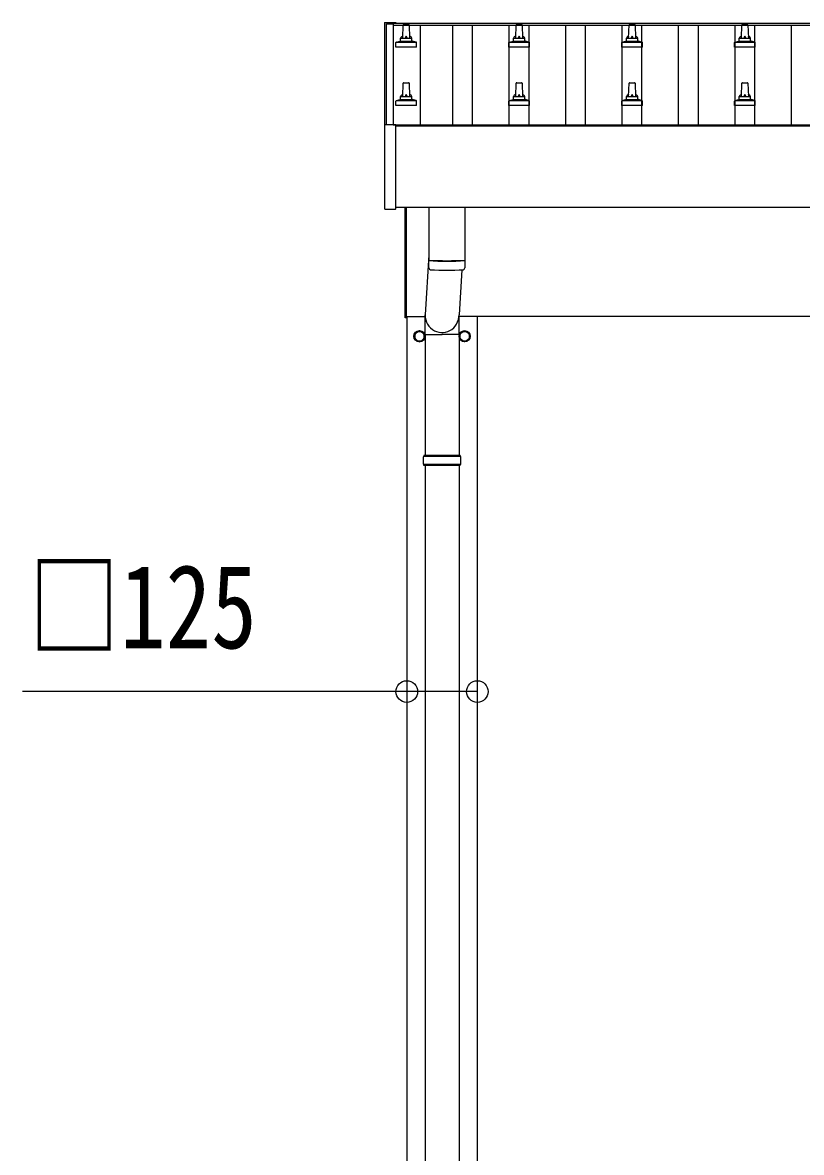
# Model space of a CAD drawing. Units: millimetres, scale not verified. Extents: x -18922 to 18922, y -13365 to 13365.
# Drawn here: x -15580 to -14200, y -7435 to -5435 of the extents above; entities that cross this region are included whole.
import ezdxf
from ezdxf.enums import TextEntityAlignment as Align

# ---------------------------------------------------------------- set-up
doc = ezdxf.new("R2010")
doc.units = ezdxf.units.MM
doc.header["$LTSCALE"] = 50
for name, color, linetype in [('0-5_YKK_13', 4, 'Continuous'), ('0-6_YKK_A1', 4, 'Continuous'), ('0-7_YKK_D', 6, 'Continuous')]:
    doc.layers.add(name, color=color, linetype=linetype)
doc.styles.add('ＭＳ ゴシック', font='')
doc.styles.get('ＭＳ ゴシック').set_extended_font_data('MS Gothic')

msp = doc.modelspace()

# ---------------------------------------------------------------- linework, layer by layer
at = {"layer": '0-5_YKK_13'}
for p, q in [((-14938.71, -5435.72), (-14938.71, -5436.32)), ((-14938.71, -5436.32), (-14938.71, -5616.72)), ((-14937.71, -5435.2), (-14919.71, -5435.2)), ((-14918.71, -5436.32), (-14918.71, -5435.72)), ((-14918.71, -5436.39), (-14918.71, -5436.32)), ((-14906.41, -5462.91), (-14905.68, -5439.38)), ((-14904.68, -5438.41), (-14896.14, -5438.41)), ((-14895.14, -5439.38), (-14894.41, -5462.91)), ((-14706.41, -5462.91), (-14705.68, -5439.38)), ((-14704.68, -5438.41), (-14696.14, -5438.41)), ((-14695.14, -5439.38), (-14694.41, -5462.91)), ((-14506.41, -5462.91), (-14505.68, -5439.38)), ((-14504.68, -5438.41), (-14496.14, -5438.41)), ((-14495.14, -5439.38), (-14494.41, -5462.91)), ((-14306.41, -5462.91), (-14305.68, -5439.38)), ((-14304.68, -5438.41), (-14296.14, -5438.41)), ((-14295.14, -5439.38), (-14294.41, -5462.91)), ((-14918.66, -5478.41), (-14918.66, -5470.69)), ((-14882.16, -5478.41), (-14918.66, -5478.41)), ((-14918.28, -5469.91), (-14882.54, -5469.91)), ((-14917.9, -5469.72), (-14911.18, -5468.09)), ((-14910.79, -5467.91), (-14890.03, -5467.91)), ((-14910.41, -5467.12), (-14910.41, -5462.91)), ((-14909.41, -5462.91), (-14891.41, -5462.91)), ((-14890.41, -5467.12), (-14890.41, -5462.91)), ((-14882.93, -5469.72), (-14889.65, -5468.09)), ((-14882.16, -5478.41), (-14882.16, -5470.69)), ((-14718.66, -5478.41), (-14718.66, -5470.69)), ((-14682.16, -5478.41), (-14718.66, -5478.41)), ((-14718.28, -5469.91), (-14682.54, -5469.91)), ((-14717.9, -5469.72), (-14711.18, -5468.09)), ((-14710.79, -5467.91), (-14690.03, -5467.91)), ((-14710.41, -5467.12), (-14710.41, -5462.91)), ((-14709.41, -5462.91), (-14691.41, -5462.91)), ((-14690.41, -5467.12), (-14690.41, -5462.91)), ((-14682.93, -5469.72), (-14689.65, -5468.09)), ((-14682.16, -5478.41), (-14682.16, -5470.69)), ((-14518.66, -5478.41), (-14518.66, -5470.69)), ((-14482.16, -5478.41), (-14518.66, -5478.41)), ((-14518.28, -5469.91), (-14482.54, -5469.91)), ((-14517.9, -5469.72), (-14511.18, -5468.09)), ((-14510.79, -5467.91), (-14490.03, -5467.91)), ((-14510.41, -5467.12), (-14510.41, -5462.91)), ((-14509.41, -5462.91), (-14491.41, -5462.91)), ((-14490.41, -5467.12), (-14490.41, -5462.91)), ((-14482.93, -5469.72), (-14489.65, -5468.09)), ((-14482.16, -5478.41), (-14482.16, -5470.69)), ((-14318.66, -5478.41), (-14318.66, -5470.69)), ((-14282.16, -5478.41), (-14318.66, -5478.41)), ((-14318.28, -5469.91), (-14282.54, -5469.91)), ((-14317.9, -5469.72), (-14311.18, -5468.09)), ((-14310.79, -5467.91), (-14290.03, -5467.91)), ((-14310.41, -5467.12), (-14310.41, -5462.91)), ((-14309.41, -5462.91), (-14291.41, -5462.91)), ((-14290.41, -5467.12), (-14290.41, -5462.91)), ((-14282.93, -5469.72), (-14289.65, -5468.09)), ((-14282.16, -5478.41), (-14282.16, -5470.69)), ((-14906.41, -5566.24), (-14905.68, -5542.71)), ((-14904.68, -5541.74), (-14896.14, -5541.74)), ((-14895.14, -5542.71), (-14894.41, -5566.24)), ((-14706.41, -5566.24), (-14705.68, -5542.71)), ((-14704.68, -5541.74), (-14696.14, -5541.74)), ((-14695.14, -5542.71), (-14694.41, -5566.24)), ((-14506.41, -5566.24), (-14505.68, -5542.71)), ((-14504.68, -5541.74), (-14496.14, -5541.74)), ((-14495.14, -5542.71), (-14494.41, -5566.24)), ((-14306.41, -5566.24), (-14305.68, -5542.71)), ((-14304.68, -5541.74), (-14296.14, -5541.74)), ((-14295.14, -5542.71), (-14294.41, -5566.24)), ((-14918.66, -5581.74), (-14918.66, -5574.03)), ((-14918.28, -5573.24), (-14882.54, -5573.24)), ((-14917.9, -5573.05), (-14911.18, -5571.42)), ((-14910.79, -5571.24), (-14890.03, -5571.24)), ((-14910.41, -5570.45), (-14910.41, -5566.24)), ((-14909.41, -5566.24), (-14891.41, -5566.24)), ((-14890.41, -5570.45), (-14890.41, -5566.24)), ((-14882.93, -5573.05), (-14889.65, -5571.42)), ((-14882.16, -5581.74), (-14882.16, -5574.03)), ((-14718.66, -5581.74), (-14718.66, -5574.03)), ((-14718.28, -5573.24), (-14682.54, -5573.24)), ((-14717.9, -5573.05), (-14711.18, -5571.42)), ((-14710.79, -5571.24), (-14690.03, -5571.24)), ((-14710.41, -5570.45), (-14710.41, -5566.24)), ((-14709.41, -5566.24), (-14691.41, -5566.24)), ((-14690.41, -5570.45), (-14690.41, -5566.24)), ((-14682.93, -5573.05), (-14689.65, -5571.42)), ((-14682.16, -5581.74), (-14682.16, -5574.03)), ((-14518.66, -5581.74), (-14518.66, -5574.03)), ((-14518.28, -5573.24), (-14482.54, -5573.24)), ((-14517.9, -5573.05), (-14511.18, -5571.42)), ((-14510.79, -5571.24), (-14490.03, -5571.24)), ((-14510.41, -5570.45), (-14510.41, -5566.24)), ((-14509.41, -5566.24), (-14491.41, -5566.24)), ((-14490.41, -5570.45), (-14490.41, -5566.24)), ((-14482.93, -5573.05), (-14489.65, -5571.42)), ((-14482.16, -5581.74), (-14482.16, -5574.03)), ((-14318.66, -5581.74), (-14318.66, -5574.03)), ((-14318.28, -5573.24), (-14282.54, -5573.24)), ((-14317.9, -5573.05), (-14311.18, -5571.42)), ((-14310.79, -5571.24), (-14290.03, -5571.24)), ((-14310.41, -5570.45), (-14310.41, -5566.24)), ((-14309.41, -5566.24), (-14291.41, -5566.24)), ((-14290.41, -5570.45), (-14290.41, -5566.24)), ((-14282.93, -5573.05), (-14289.65, -5571.42)), ((-14282.16, -5581.74), (-14282.16, -5574.03)), ((-14882.16, -5581.74), (-14918.66, -5581.74)), ((-14682.16, -5581.74), (-14718.66, -5581.74)), ((-14482.16, -5581.74), (-14518.66, -5581.74)), ((-14282.16, -5581.74), (-14318.66, -5581.74)), ((-14938.71, -5616.77), (-14938.71, -5764.77)), ((-14937.71, -5616.27), (-14938.21, -5616.27)), ((-14919.71, -5616.27), (-14937.71, -5616.27)), ((-14919.21, -5616.27), (-14919.71, -5616.27)), ((-14918.71, -5764.77), (-14918.71, -5616.77)), ((-14938.21, -5765.27), (-14919.21, -5765.27)), ((-14902.41, -5958), (-14902.41, -5762.65)), ((-14900.41, -5762.65), (-14900.41, -5958)), ((-14860.41, -5762.65), (-14860.41, -5855.64)), ((-14796.41, -5762.65), (-14796.41, -5855.64)), ((-14860.41, -5846.07), (-14866.97, -5952.53)), ((-14860.21, -5869.62), (-14860.44, -5856.64)), ((-14855.94, -5855.92), (-14855.92, -5856.92)), ((-14800.89, -5855.92), (-14800.9, -5856.92)), ((-14796.38, -5856.64), (-14796.61, -5869.62)), ((-14801.95, -5872.92), (-14806.85, -5952.53)), ((-14900.41, -5958), (-14902.41, -5958)), ((-14867.06, -5987.2), (-14867.06, -5952.53)), ((-14806.76, -5987.2), (-14806.76, -5952.53)), ((-14868.31, -5990.25), (-14868.41, -5990.25)), ((-14868.31, -5990.75), (-14868.41, -5990.75)), ((-14867.06, -5987.2), (-14836.91, -5987.2)), ((-14866.91, -5987.2), (-14866.91, -6201.5)), ((-14806.76, -5987.2), (-14836.91, -5987.2)), ((-14806.91, -5987.2), (-14806.91, -6201.5)), ((-14805.51, -5990.25), (-14805.41, -5990.25)), ((-14805.51, -5990.75), (-14805.41, -5990.75)), ((-14803.91, -6203.5), (-14869.91, -6203.5)), ((-14803.91, -6217.5), (-14869.91, -6217.5)), ((-14804.91, -6201.5), (-14868.91, -6201.5)), ((-14868.91, -6201.5), (-14868.91, -6203.5)), ((-14868.91, -6219.5), (-14868.91, -6217.5)), ((-14804.91, -6219.5), (-14868.91, -6219.5)), ((-14866.91, -6219.5), (-14866.91, -7724)), ((-14806.91, -6219.5), (-14806.91, -7724)), ((-14804.91, -6201.5), (-14804.91, -6203.5)), ((-14804.91, -6219.5), (-14804.91, -6217.5))]:
    msp.add_line(p, q, dxfattribs=at)
for points in [[(-14938.71, -5435.72), (-14938.68, -5435.53), (-14938.6, -5435.4), (-14938.51, -5435.32), (-14938.43, -5435.27), (-14938.35, -5435.24), (-14938.3, -5435.23), (-14938.26, -5435.22), (-14938.22, -5435.22), (-14938.03, -5435.21), (-14937.85, -5435.2), (-14937.71, -5435.2)], [(-14919.71, -5435.2), (-14919.52, -5435.2), (-14919.35, -5435.21), (-14919.21, -5435.22), (-14919.14, -5435.22), (-14919.08, -5435.24), (-14918.99, -5435.27), (-14918.86, -5435.37), (-14918.77, -5435.5), (-14918.76, -5435.52)]]:
    msp.add_lwpolyline(points, dxfattribs=at)
for points in [[(-14876.91, -5980.69), (-14885.41, -5985.59), (-14885.41, -5995.41), (-14876.91, -6000.31), (-14868.41, -5995.41), (-14868.41, -5985.59)], [(-14796.91, -5980.69), (-14788.41, -5985.59), (-14788.41, -5995.41), (-14796.91, -6000.31), (-14805.41, -5995.41), (-14805.41, -5985.59)]]:
    msp.add_lwpolyline(points, close=True, dxfattribs=at)
for centre, radius in [((-14876.91, -5990.5), 10), ((-14876.91, -5990.5), 8.5), ((-14796.91, -5990.5), 10), ((-14796.91, -5990.5), 8.5)]:
    msp.add_circle(centre, radius, dxfattribs=at)
for centre, radius, start, end in [((-14919.21, -5435.72), 0.499, 0.00068, 23.5008), ((-14904.68, -5439.41), 1, 90, 178.60509), ((-14896.14, -5439.41), 1, 1.39491, 90), ((-14704.68, -5439.41), 1, 90, 178.60509), ((-14696.14, -5439.41), 1, 1.39491, 90), ((-14504.68, -5439.41), 1, 90, 178.60509), ((-14496.14, -5439.41), 1, 1.39491, 90), ((-14304.68, -5439.41), 1, 90, 178.60509), ((-14296.14, -5439.41), 1, 1.39491, 90), ((-14906.33, -5463.54), 4.13, 90, 171.17633), ((-14897.08, -5462.91), 4.83, 133.60282, 180), ((-14903.74, -5462.91), 4.83, 0, 46.39718), ((-14894.5, -5463.54), 4.13, 8.82367, 90), ((-14706.33, -5463.54), 4.13, 90, 171.17633), ((-14697.08, -5462.91), 4.83, 133.60282, 180), ((-14703.74, -5462.91), 4.83, 0, 46.39718), ((-14694.5, -5463.54), 4.13, 8.82367, 90), ((-14506.33, -5463.54), 4.13, 90, 171.17633), ((-14497.08, -5462.91), 4.83, 133.60282, 180), ((-14503.74, -5462.91), 4.83, 0, 46.39718), ((-14494.5, -5463.54), 4.13, 8.82367, 90), ((-14306.33, -5463.54), 4.13, 90, 171.17633), ((-14297.08, -5462.91), 4.83, 133.60282, 180), ((-14303.74, -5462.91), 4.83, 0, 46.39718), ((-14294.5, -5463.54), 4.13, 8.82367, 90), ((-14917.66, -5470.69), 1, 103.62699, 180), ((-14911.41, -5467.12), 1, 283.62699, 0), ((-14909.41, -5463.91), 1, 90, 180), ((-14891.41, -5463.91), 1, 0, 90), ((-14889.41, -5467.12), 1, 180, 256.37301), ((-14883.16, -5470.69), 1, 0, 76.37301), ((-14717.66, -5470.69), 1, 103.62699, 180), ((-14711.41, -5467.12), 1, 283.62699, 0), ((-14709.41, -5463.91), 1, 90, 180), ((-14691.41, -5463.91), 1, 0, 90), ((-14689.41, -5467.12), 1, 180, 256.37301), ((-14683.16, -5470.69), 1, 0, 76.37301), ((-14517.66, -5470.69), 1, 103.62699, 180), ((-14511.41, -5467.12), 1, 283.62699, 0), ((-14509.41, -5463.91), 1, 90, 180), ((-14491.41, -5463.91), 1, 0, 90), ((-14489.41, -5467.12), 1, 180, 256.37301), ((-14483.16, -5470.69), 1, 0, 76.37301), ((-14317.66, -5470.69), 1, 103.62699, 180), ((-14311.41, -5467.12), 1, 283.62699, 0), ((-14309.41, -5463.91), 1, 90, 180), ((-14291.41, -5463.91), 1, 0, 90), ((-14289.41, -5467.12), 1, 180, 256.37301), ((-14283.16, -5470.69), 1, 0, 76.37301), ((-14904.68, -5542.74), 1, 90, 178.60509), ((-14896.14, -5542.74), 1, 1.39491, 90), ((-14704.68, -5542.74), 1, 90, 178.60509), ((-14696.14, -5542.74), 1, 1.39491, 90), ((-14504.68, -5542.74), 1, 90, 178.60509), ((-14496.14, -5542.74), 1, 1.39491, 90), ((-14304.68, -5542.74), 1, 90, 178.60509), ((-14296.14, -5542.74), 1, 1.39491, 90), ((-14917.66, -5574.03), 1, 103.62699, 180), ((-14911.41, -5570.45), 1, 283.62699, 0), ((-14906.33, -5566.87), 4.13, 90, 171.17633), ((-14909.41, -5567.24), 1, 90, 180), ((-14897.08, -5566.24), 4.83, 133.60282, 180), ((-14903.74, -5566.24), 4.83, 0, 46.39718), ((-14894.5, -5566.87), 4.13, 8.82367, 90), ((-14891.41, -5567.24), 1, 0, 90), ((-14889.41, -5570.45), 1, 180, 256.37301), ((-14883.16, -5574.03), 1, 0, 76.37301), ((-14717.66, -5574.03), 1, 103.62699, 180), ((-14711.41, -5570.45), 1, 283.62699, 0), ((-14706.33, -5566.87), 4.13, 90, 171.17633), ((-14709.41, -5567.24), 1, 90, 180), ((-14697.08, -5566.24), 4.83, 133.60282, 180), ((-14703.74, -5566.24), 4.83, 0, 46.39718), ((-14694.5, -5566.87), 4.13, 8.82367, 90), ((-14691.41, -5567.24), 1, 0, 90), ((-14689.41, -5570.45), 1, 180, 256.37301), ((-14683.16, -5574.03), 1, 0, 76.37301), ((-14517.66, -5574.03), 1, 103.62699, 180), ((-14511.41, -5570.45), 1, 283.62699, 0), ((-14506.33, -5566.87), 4.13, 90, 171.17633), ((-14509.41, -5567.24), 1, 90, 180), ((-14497.08, -5566.24), 4.83, 133.60282, 180), ((-14503.74, -5566.24), 4.83, 0, 46.39718), ((-14494.5, -5566.87), 4.13, 8.82367, 90), ((-14491.41, -5567.24), 1, 0, 90), ((-14489.41, -5570.45), 1, 180, 256.37301), ((-14483.16, -5574.03), 1, 0, 76.37301), ((-14317.66, -5574.03), 1, 103.62699, 180), ((-14311.41, -5570.45), 1, 283.62699, 0), ((-14306.33, -5566.87), 4.13, 90, 171.17633), ((-14309.41, -5567.24), 1, 90, 180), ((-14297.08, -5566.24), 4.83, 133.60282, 180), ((-14303.74, -5566.24), 4.83, 0, 46.39718), ((-14294.5, -5566.87), 4.13, 8.82367, 90), ((-14291.41, -5567.24), 1, 0, 90), ((-14289.41, -5570.45), 1, 180, 256.37301), ((-14283.16, -5574.03), 1, 0, 76.37301), ((-14938.21, -5616.77), 0.5, 90, 180), ((-14919.21, -5616.77), 0.5, 0, 90), ((-14938.21, -5764.77), 0.5, 180, 270), ((-14919.21, -5764.77), 0.5, 270, 0), ((-14828.41, -5375.91), 480.8, 266.18381, 273.81619), ((-14828.41, -5376.91), 480.8, 266.18381, 273.81619), ((-14856.79, -5869.39), 3.43, 183.91307, 262.91645), ((-14828.42, -5353.93), 519.67, 266.82357, 273.17802), ((-14800.03, -5869.39), 3.43, 277.00994, 356.09787), ((-14876.91, -5990.5), 8.6, 171.25399, 188.74601), ((-14876.91, -5990.5), 8.6, 111.25399, 128.74601), ((-14876.91, -5990.5), 8.6, 231.25399, 248.74601), ((-14876.91, -5990.5), 8.6, 51.25399, 68.74601), ((-14876.91, -5990.5), 8.6, 291.25399, 308.74601), ((-14876.91, -5990.5), 8.6, 1.66581, 8.74601), ((-14876.91, -5990.5), 8.6, 351.25399, 358.33419), ((-14796.91, -5990.5), 8.6, 171.25399, 178.33419), ((-14796.91, -5990.5), 8.6, 181.66581, 188.74601), ((-14796.91, -5990.5), 8.6, 111.25399, 128.74601), ((-14796.91, -5990.5), 8.6, 231.25399, 248.74601), ((-14796.91, -5990.5), 8.6, 51.25399, 68.74601), ((-14796.91, -5990.5), 8.6, 291.25399, 308.74601), ((-14796.91, -5990.5), 8.6, 351.25399, 8.74601), ((-14821.16, -6210.5), 49.25, 171.82876, 180.00002), ((-14821.16, -6210.5), 49.25, 180.00002, 188.17127), ((-14852.66, -6210.5), 49.25, 359.99998, 8.17124), ((-14852.66, -6210.5), 49.25, 351.82873, 359.99998)]:
    msp.add_arc(centre, radius, start, end, dxfattribs=at)
msp.add_ellipse((-14836.91, -5952.53), major_axis=(0, -31.56), ratio=0.952301, start_param=4.5832251, end_param=7.8539816, dxfattribs=at)
at = {"layer": '0-6_YKK_A1'}
for p, q in [((-14935.41, -5437.35), (-14923.41, -5437.35)), ((-14935.41, -5616.22), (-14935.41, -5437.35)), ((-14923.41, -5436.39), (-9522.91, -5436.39)), ((-14923.41, -5436.39), (-14923.41, -5439.97)), ((-14923.41, -5437.35), (-14923.41, -5616.27)), ((-14923.41, -5439.97), (-9500.41, -5439.97)), ((-14875.41, -5439.97), (-14875.41, -5616)), ((-14817.91, -5616), (-14817.91, -5439.97)), ((-14782.91, -5616), (-14782.91, -5439.97)), ((-14717.91, -5616), (-14717.91, -5439.97)), ((-14682.91, -5616), (-14682.91, -5439.97)), ((-14617.91, -5616), (-14617.91, -5439.97)), ((-14582.91, -5616), (-14582.91, -5439.97)), ((-14517.91, -5616), (-14517.91, -5439.97)), ((-14482.91, -5616), (-14482.91, -5439.97)), ((-14417.91, -5616), (-14417.91, -5439.97)), ((-14382.91, -5616), (-14382.91, -5439.97)), ((-14317.91, -5616), (-14317.91, -5439.97)), ((-14282.91, -5616), (-14282.91, -5439.97)), ((-14217.91, -5616), (-14217.91, -5439.97)), ((-14923.41, -5616.22), (-9510.41, -5616.22)), ((-14918.71, -5617.77), (-9510.41, -5617.77)), ((-9510.41, -5762.65), (-14918.71, -5762.65)), ((-14900.41, -5955.5), (-14867.06, -5955.5)), ((-14899.41, -5955.5), (-14899.41, -9955.5)), ((-9515.41, -5955.5), (-14806.76, -5955.5)), ((-14774.41, -9955.5), (-14774.41, -5955.5))]:
    msp.add_line(p, q, dxfattribs=at)
at = {"layer": '0-7_YKK_D'}
msp.add_lwpolyline([(-14774.41, -6619.5), (-14899.41, -6619.5), (-15579.91, -6619.5)], dxfattribs=at)
for centre in [(-14899.41, -6619.5), (-14774.41, -6619.5)]:
    msp.add_circle(centre, 19.12, dxfattribs=at)

# ---------------------------------------------------------------- texts
at = {"layer": '0-7_YKK_D', "style": 'ＭＳ ゴシック', "width": 0.8}
msp.add_text('□125', height=148.5, dxfattribs=at).set_placement((-15569.51, -6587.5), align=Align.BOTTOM_LEFT)

doc.saveas('drawing.dxf')
